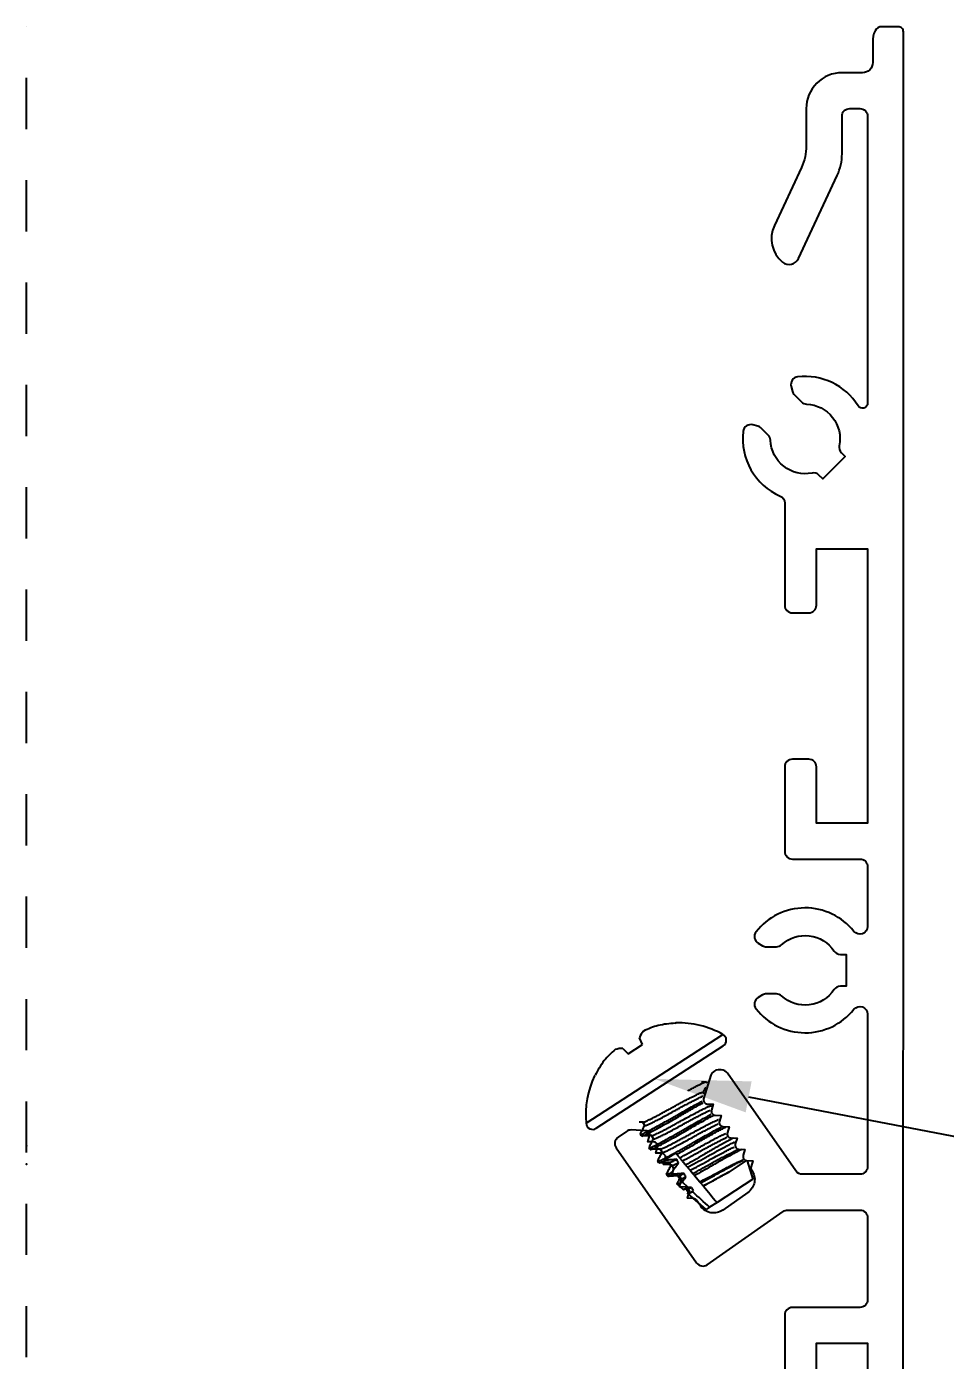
# Model space of a CAD drawing. Extents: x -2.44 to 5.75, y -1.69 to 5.84.
# Drawn here: x 0 to 1.796, y 1.394 to 4 of the extents above; entities that cross this region are included whole.
import ezdxf
from ezdxf import colors
from ezdxf.entities.mleader import LeaderData, LeaderLine
from ezdxf.math import Vec2, Vec3

# ---------------------------------------------------------------- set-up
doc = ezdxf.new("R2010")
doc.units = 0
doc.header["$LTSCALE"] = 0.5
doc.header["$MEASUREMENT"] = 0
doc.linetypes.add('PHANTOM', pattern=[0.5, 0.25, -0.05, 0.05, -0.05, 0.05, -0.05])
doc.layers.add('Construction', color=60, linetype='PHANTOM', plot=False)
for name, color, linetype in [('FAB DWG', 221, 'CONTINUOUS'), ('Hardware', 242, 'CONTINUOUS'), ('Housing', 150, 'CONTINUOUS')]:
    doc.layers.add(name, color=color, linetype=linetype)
doc.styles.add('LSAD_Standard', font='arial.ttf')

msp = doc.modelspace()

# ---------------------------------------------------------------- linework, layer by layer
at = {"layer": 'Construction', "ltscale": 0.5, "transparency": 16777216}
msp.add_line((0, -0.00006), (0, 3.99996), dxfattribs=at)
for p in [(0, 1.81294), (0, 1.77691)]:
    msp.add_point(p, dxfattribs=at)
at = {"layer": 'Hardware', "linetype": 'Continuous', "lineweight": 25, "transparency": 16777216}
for p, q in [((1.26776, 2.05253), (1.26901, 2.05334)), ((1.09331, 1.85702), (1.36081, 2.03074)), ((1.11341, 1.84722), (1.36158, 2.00839)), ((1.17548, 1.9926), (1.20353, 2.01082)), ((1.20353, 2.01082), (1.19779, 2.02435)), ((1.16545, 2.00335), (1.17548, 1.9926)), ((1.11, 1.95008), (1.11125, 1.95089)), ((1.32861, 1.93807), (1.32995, 1.93601)), ((1.32187, 1.91739), (1.3234, 1.91504)), ((1.20844, 1.85304), (1.20438, 1.8593)), ((1.2017, 1.83237), (1.19958, 1.83564)), ((1.22546, 1.82684), (1.2214, 1.83309)), ((1.21872, 1.80616), (1.2166, 1.80943)), ((1.24248, 1.80063), (1.23842, 1.80688)), ((1.26847, 1.79887), (1.24768, 1.78537)), ((1.26847, 1.79887), (1.27044, 1.79652)), ((1.23574, 1.77995), (1.23362, 1.78323)), ((1.2595, 1.77442), (1.25544, 1.78067)), ((1.27625, 1.78959), (1.28137, 1.78349)), ((1.28805, 1.77553), (1.29164, 1.77125)), ((1.40667, 1.7841), (1.37224, 1.76174)), ((1.40818, 1.78403), (1.41937, 1.74782)), ((1.25206, 1.75483), (1.25064, 1.75702)), ((1.26118, 1.76075), (1.25206, 1.75483)), ((1.25327, 1.75377), (1.25206, 1.75483)), ((1.26118, 1.76075), (1.26117, 1.76077)), ((1.26472, 1.7575), (1.26118, 1.76075)), ((1.27652, 1.74821), (1.27246, 1.75446)), ((1.29674, 1.76517), (1.30186, 1.75907)), ((1.30542, 1.75483), (1.31579, 1.74247)), ((1.41937, 1.74782), (1.34942, 1.7024)), ((1.28251, 1.7282), (1.27132, 1.73798)), ((1.29316, 1.73134), (1.28159, 1.74197)), ((1.29354, 1.722), (1.28948, 1.72826)), ((1.31723, 1.74076), (1.32234, 1.73466)), ((1.32795, 1.68845), (1.29234, 1.7196)), ((1.34942, 1.7024), (1.33491, 1.69297)), ((1.33491, 1.69297), (1.32795, 1.68845))]:
    msp.add_line(p, q, dxfattribs=at)
for centre, radius, start, end in [((1.2377, 2.00812), 0.04309, 137.80759, 157.86797), ((1.27427, 1.90229), 0.15118, 105.30821, 116.93895), ((1.27482, 1.87114), 0.18152, 92.22905, 102.88131), ((1.27323, 1.87278), 0.1806, 60.99377, 91.3387), ((1.35448, 2.01933), 0.01304, 303, 60.99377), ((1.24586, 1.88384), 0.15118, 129.06105, 140.69179), ((1.16404, 1.96028), 0.04309, 88.13203, 108.19241), ((1.27408, 1.87066), 0.18152, 143.11869, 153.77095), ((1.27323, 1.87278), 0.1806, 154.6613, 185.00623), ((1.10631, 1.85816), 0.01304, 185.00623, 303)]:
    msp.add_arc(centre, radius, start, end, dxfattribs=at)
at = {"layer": 'Hardware', "linetype": 'Continuous', "lineweight": 25, "transparency": 16777216, "extrusion": (0, 0, -1)}
for major_axis, start_param, end_param in [((-0.36373, 0.56009), 5.2808849, 5.2824068), ((-0.2887, 0.44456), 5.412021, 5.4312085), ((-0.2887, 0.44456), 5.338078, 5.3561794), ((-0.2887, 0.44456), 5.2678343, 5.285097)]:
    msp.add_ellipse((1.50186, 1.52072), major_axis=major_axis, ratio=0.1227846, start_param=start_param, end_param=end_param, dxfattribs=at)
at = {"layer": 'Hardware', "linetype": 'Continuous', "lineweight": 25, "transparency": 16777216}
for points, knots in [([(1.29249, 1.92071), (1.29488, 1.92202), (1.29983, 1.92472), (1.3067, 1.92842), (1.31293, 1.93169), (1.31814, 1.93437), (1.32238, 1.93642), (1.32563, 1.93777), (1.32788, 1.93842), (1.32836, 1.93818), (1.32861, 1.93807)], [0.68329395, 0.68329395, 0.68329395, 0.68329395, 0.71898031, 0.75977568, 0.79985571, 0.83890877, 0.87796184, 0.91804186, 0.95883724, 1, 1, 1, 1]), ([(1.20508, 1.85934), (1.20561, 1.85941), (1.20667, 1.85957), (1.20937, 1.86056), (1.21279, 1.86208), (1.21699, 1.8641), (1.22201, 1.86659), (1.2278, 1.86955), (1.23424, 1.8729), (1.24116, 1.87657), (1.24839, 1.88046), (1.25572, 1.88445), (1.26303, 1.88849), (1.27034, 1.89254), (1.27767, 1.89653), (1.28489, 1.90042), (1.29182, 1.90409), (1.29826, 1.90744), (1.30405, 1.91039), (1.30906, 1.91288), (1.31326, 1.91491), (1.3167, 1.91643), (1.31935, 1.91739), (1.32121, 1.91779), (1.32165, 1.91752), (1.32187, 1.91739)], [0, 0, 0, 0, 0.0435073, 0.0868445, 0.1290667, 0.1712889, 0.2146261, 0.2587402, 0.3032533, 0.3477665, 0.3918806, 0.4352178, 0.47744, 0.5196622, 0.5629994, 0.6071135, 0.6516267, 0.6961399, 0.7402539, 0.7835911, 0.8258133, 0.8680356, 0.9113727, 0.9554868, 1, 1, 1, 1]), ([(1.26728, 1.88194), (1.2697, 1.88328), (1.2746, 1.88599), (1.28192, 1.88998), (1.28915, 1.89386), (1.29608, 1.89753), (1.30252, 1.90089), (1.3083, 1.90384), (1.31332, 1.90633), (1.31752, 1.90836), (1.32021, 1.90955), (1.32154, 1.91007), (1.32189, 1.9102)], [0, 0, 0, 0, 0.08843462, 0.17920448, 0.27160161, 0.36483466, 0.45806772, 0.55046485, 0.64123471, 0.72966933, 0.81810394, 0.8517371, 0.8517371, 0.8517371, 0.8517371]), ([(1.32724, 1.92734), (1.32689, 1.92664), (1.32516, 1.92323), (1.32344, 1.91981), (1.32206, 1.91709)], [0.3960919, 0.3960919, 0.3960919, 0.3960919, 0.51860327, 1, 1, 1, 1]), ([(1.20844, 1.85304), (1.20882, 1.85246), (1.21072, 1.85286), (1.2153, 1.85473), (1.21706, 1.85555), (1.22122, 1.85754), (1.22364, 1.85873), (1.23176, 1.86282), (1.23839, 1.86627), (1.25261, 1.87387), (1.26015, 1.87798), (1.26728, 1.88194)], [0, 0, 0, 0, 0.25, 0.25, 0.375, 0.375, 0.5, 0.5, 0.75, 0.75, 1, 1, 1, 1]), ([(1.2726, 1.87375), (1.28151, 1.87886), (1.29092, 1.88419), (1.30723, 1.89327), (1.31425, 1.89712), (1.3203, 1.90037)], [0, 0, 0, 0, 0.25, 0.25, 0.46033872, 0.46033872, 0.46033872, 0.46033872]), ([(1.27473, 1.87047), (1.27775, 1.8722), (1.28386, 1.8757), (1.293, 1.88087), (1.30201, 1.88591), (1.31064, 1.89069), (1.31736, 1.89436), (1.32111, 1.89638), (1.32234, 1.89704)], [0, 0, 0, 0, 0.07557785, 0.15314314, 0.23209281, 0.31175348, 0.39141415, 0.43186929, 0.43186929, 0.43186929, 0.43186929]), ([(1.28005, 1.86228), (1.28718, 1.86624), (1.29472, 1.87036), (1.30894, 1.87795), (1.31557, 1.8814), (1.3237, 1.88549), (1.32611, 1.88668), (1.33027, 1.88868), (1.33203, 1.88949), (1.33593, 1.89108), (1.33761, 1.89154), (1.33841, 1.89142)], [0, 0, 0, 0, 0.25, 0.25, 0.5, 0.5, 0.625, 0.625, 0.75, 0.75, 0.94450684, 0.94450684, 0.94450684, 0.94450684]), ([(1.2843, 1.85573), (1.28672, 1.85707), (1.29162, 1.85978), (1.29894, 1.86377), (1.30617, 1.86765), (1.3131, 1.87132), (1.31954, 1.87468), (1.32532, 1.87763), (1.33034, 1.88012), (1.33364, 1.88171), (1.33527, 1.88246), (1.33568, 1.88264)], [0, 0, 0, 0, 0.08843462, 0.17920448, 0.27160161, 0.36483466, 0.45806772, 0.55046485, 0.64123471, 0.72966933, 0.76045999, 0.76045999, 0.76045999, 0.76045999]), ([(1.19977, 1.83644), (1.19964, 1.83613), (1.19936, 1.83545), (1.20039, 1.83534), (1.20254, 1.83593), (1.20581, 1.83729), (1.21005, 1.83934), (1.21526, 1.84202), (1.22148, 1.84529), (1.22868, 1.84916), (1.2367, 1.85354), (1.24532, 1.85831), (1.25433, 1.86336), (1.26347, 1.86853), (1.26959, 1.87202), (1.2726, 1.87375)], [0, 0, 0, 0, 0.0647396, 0.1444002, 0.2233499, 0.3009152, 0.376493, 0.4520709, 0.5296362, 0.6085858, 0.6882465, 0.7679072, 0.8468569, 0.9244221, 1, 1, 1, 1]), ([(1.19967, 1.83638), (1.20116, 1.83931), (1.20402, 1.84496), (1.20687, 1.85062), (1.20825, 1.85334)], [0, 0, 0, 0, 0.51860327, 1, 1, 1, 1]), ([(1.2017, 1.83237), (1.20208, 1.83178), (1.20438, 1.83244), (1.21002, 1.835), (1.2122, 1.83608), (1.21735, 1.83873), (1.22035, 1.84029), (1.23045, 1.84567), (1.2387, 1.85017), (1.25641, 1.86004), (1.26583, 1.86536), (1.27473, 1.87047)], [0, 0, 0, 0, 0.25, 0.25, 0.375, 0.375, 0.5, 0.5, 0.75, 0.75, 1, 1, 1, 1]), ([(1.2221, 1.83313), (1.22263, 1.8332), (1.22369, 1.83336), (1.22639, 1.83435), (1.22981, 1.83587), (1.23401, 1.8379), (1.23903, 1.84038), (1.24482, 1.84334), (1.25126, 1.84669), (1.25818, 1.85036), (1.26541, 1.85425), (1.27274, 1.85824), (1.27763, 1.86095), (1.28005, 1.86228)], [0, 0, 0, 0, 0.0911262, 0.1818961, 0.2703307, 0.3587653, 0.4495352, 0.5419323, 0.6351653, 0.7283984, 0.8207955, 0.9115654, 1, 1, 1, 1]), ([(1.22546, 1.82684), (1.22584, 1.82625), (1.22774, 1.82666), (1.23232, 1.82852), (1.23408, 1.82934), (1.23824, 1.83133), (1.24066, 1.83252), (1.24878, 1.83662), (1.25541, 1.84007), (1.26963, 1.84766), (1.27717, 1.85177), (1.2843, 1.85573)], [0, 0, 0, 0, 0.25, 0.25, 0.375, 0.375, 0.5, 0.5, 0.75, 0.75, 1, 1, 1, 1]), ([(1.28962, 1.84754), (1.29853, 1.85265), (1.30794, 1.85798), (1.3246, 1.86726), (1.33193, 1.87127), (1.33816, 1.87461)], [0, 0, 0, 0, 0.25, 0.25, 0.47015693, 0.47015693, 0.47015693, 0.47015693]), ([(1.29175, 1.84427), (1.29477, 1.84599), (1.30088, 1.84949), (1.31002, 1.85466), (1.31903, 1.8597), (1.32766, 1.86448), (1.33567, 1.86885), (1.34051, 1.87145), (1.34277, 1.87266), (1.34278, 1.87266)], [0, 0, 0, 0, 0.07557785, 0.15314314, 0.23209281, 0.31175348, 0.39141415, 0.47036383, 0.47051247, 0.47051247, 0.47051247, 0.47051247]), ([(1.29707, 1.83608), (1.3042, 1.84003), (1.31174, 1.84415), (1.32596, 1.85174), (1.33259, 1.85519), (1.34071, 1.85929), (1.34313, 1.86047), (1.34729, 1.86247), (1.34905, 1.86328), (1.35125, 1.86418), (1.35187, 1.86442), (1.35243, 1.86461)], [0, 0, 0, 0, 0.25, 0.25, 0.5, 0.5, 0.625, 0.625, 0.75, 0.75, 0.80549302, 0.80549302, 0.80549302, 0.80549302]), ([(1.30132, 1.82952), (1.30374, 1.83086), (1.30864, 1.83357), (1.31596, 1.83756), (1.32319, 1.84145), (1.33012, 1.84512), (1.33655, 1.84847), (1.34234, 1.85142), (1.34733, 1.8539), (1.35013, 1.85525), (1.35138, 1.85583)], [0, 0, 0, 0, 0.08843462, 0.17920448, 0.27160161, 0.36483466, 0.45806772, 0.55046485, 0.64123471, 0.72838677, 0.72838677, 0.72838677, 0.72838677]), ([(1.30664, 1.82133), (1.31555, 1.82644), (1.32496, 1.83177), (1.34268, 1.84164), (1.35093, 1.84614), (1.35815, 1.84999), (1.35864, 1.85025), (1.35912, 1.8505)], [0, 0, 0, 0, 0.25, 0.25, 0.5, 0.5, 0.51842925, 0.51842925, 0.51842925, 0.51842925]), ([(1.2221, 1.83312), (1.21882, 1.83296), (1.21226, 1.83264), (1.2057, 1.83232), (1.20242, 1.83216)], [0, 0, 0, 0, 0.4996949, 1, 1, 1, 1]), ([(1.21679, 1.81023), (1.21666, 1.80992), (1.21638, 1.80924), (1.21741, 1.80913), (1.21956, 1.80972), (1.22283, 1.81108), (1.22707, 1.81313), (1.23228, 1.81581), (1.2385, 1.81908), (1.2457, 1.82295), (1.25372, 1.82733), (1.26234, 1.8321), (1.27135, 1.83715), (1.28049, 1.84232), (1.28661, 1.84582), (1.28962, 1.84754)], [0, 0, 0, 0, 0.0647396, 0.1444002, 0.2233499, 0.3009152, 0.376493, 0.4520709, 0.5296362, 0.6085858, 0.6882465, 0.7679072, 0.8468569, 0.9244221, 1, 1, 1, 1]), ([(1.21669, 1.81017), (1.21818, 1.8131), (1.22104, 1.81876), (1.22389, 1.82441), (1.22527, 1.82713)], [0, 0, 0, 0, 0.5186033, 1, 1, 1, 1]), ([(1.21872, 1.80616), (1.2191, 1.80557), (1.2214, 1.80623), (1.22704, 1.80879), (1.22922, 1.80988), (1.23437, 1.81252), (1.23737, 1.81408), (1.24747, 1.81946), (1.25572, 1.82396), (1.27343, 1.83383), (1.28285, 1.83916), (1.29175, 1.84427)], [0, 0, 0, 0, 0.25, 0.25, 0.375, 0.375, 0.5, 0.5, 0.75, 0.75, 1, 1, 1, 1]), ([(1.23912, 1.80692), (1.23965, 1.807), (1.24071, 1.80715), (1.24341, 1.80814), (1.24683, 1.80966), (1.25103, 1.81169), (1.25605, 1.81418), (1.26184, 1.81713), (1.26828, 1.82048), (1.2752, 1.82415), (1.28243, 1.82804), (1.28976, 1.83203), (1.29465, 1.83474), (1.29707, 1.83608)], [0, 0, 0, 0, 0.0911262, 0.1818961, 0.2703307, 0.3587653, 0.4495352, 0.5419323, 0.6351653, 0.7283984, 0.8207955, 0.9115654, 1, 1, 1, 1]), ([(1.24248, 1.80063), (1.24286, 1.80004), (1.24476, 1.80045), (1.24934, 1.80231), (1.2511, 1.80313), (1.25526, 1.80512), (1.25768, 1.80631), (1.2658, 1.81041), (1.27243, 1.81386), (1.28665, 1.82145), (1.29419, 1.82557), (1.30132, 1.82952)], [0, 0, 0, 0, 0.25, 0.25, 0.375, 0.375, 0.5, 0.5, 0.75, 0.75, 1, 1, 1, 1]), ([(1.30877, 1.81806), (1.31179, 1.81978), (1.3179, 1.82328), (1.32704, 1.82845), (1.33605, 1.83349), (1.34468, 1.83827), (1.35269, 1.84265), (1.35989, 1.84651), (1.36438, 1.84888), (1.36655, 1.85001), (1.36682, 1.85014)], [0, 0, 0, 0, 0.07557785, 0.15314314, 0.23209281, 0.31175348, 0.39141415, 0.47036383, 0.54792911, 0.55894348, 0.55894348, 0.55894348, 0.55894348]), ([(1.31409, 1.80987), (1.32122, 1.81383), (1.32876, 1.81794), (1.34298, 1.82553), (1.34961, 1.82898), (1.35773, 1.83308), (1.36015, 1.83427), (1.3638, 1.83602), (1.36519, 1.83667), (1.36644, 1.83721)], [0, 0, 0, 0, 0.25, 0.25, 0.5, 0.5, 0.625, 0.625, 0.71961601, 0.71961601, 0.71961601, 0.71961601]), ([(1.31834, 1.80332), (1.32076, 1.80465), (1.32566, 1.80736), (1.33298, 1.81135), (1.34021, 1.81524), (1.34714, 1.81891), (1.35357, 1.82226), (1.35936, 1.82521), (1.36438, 1.8277), (1.36757, 1.82924), (1.36913, 1.82996), (1.36946, 1.83011)], [0, 0, 0, 0, 0.08843521, 0.17920568, 0.27160342, 0.3648371, 0.45807079, 0.55046853, 0.641239, 0.72967421, 0.75392151, 0.75392151, 0.75392151, 0.75392151]), ([(1.38079, 1.8281), (1.38033, 1.82786), (1.37876, 1.82703), (1.37587, 1.82548), (1.37191, 1.82334), (1.36758, 1.82096), (1.36291, 1.81838), (1.358, 1.81564), (1.35283, 1.81273), (1.34739, 1.80965), (1.34068, 1.80582), (1.33263, 1.80118), (1.3264, 1.79756), (1.32326, 1.79574)], [0.37610532, 0.37610532, 0.37610532, 0.37610532, 0.39861656, 0.45121959, 0.50382263, 0.55791817, 0.61201372, 0.66521338, 0.71841304, 0.77315756, 0.82790206, 0.91316955, 1, 1, 1, 1]), ([(1.23912, 1.80691), (1.23584, 1.80676), (1.22928, 1.80644), (1.22272, 1.80611), (1.21944, 1.80595)], [0, 0, 0, 0, 0.4996949, 1, 1, 1, 1]), ([(1.23381, 1.78402), (1.23368, 1.78372), (1.2334, 1.78303), (1.23443, 1.78292), (1.23658, 1.78351), (1.23985, 1.78487), (1.24409, 1.78692), (1.2493, 1.7896), (1.25552, 1.79288), (1.26272, 1.79674), (1.27074, 1.80112), (1.27936, 1.8059), (1.28837, 1.81094), (1.29751, 1.81611), (1.30363, 1.81961), (1.30664, 1.82133)], [0, 0, 0, 0, 0.0647396, 0.1444002, 0.2233499, 0.3009152, 0.376493, 0.4520709, 0.5296362, 0.6085858, 0.6882465, 0.7679072, 0.8468569, 0.9244221, 1, 1, 1, 1]), ([(1.23371, 1.78396), (1.2352, 1.78689), (1.23806, 1.79255), (1.24091, 1.7982), (1.24229, 1.80093)], [0, 0, 0, 0, 0.5186033, 1, 1, 1, 1]), ([(1.27044, 1.79652), (1.27629, 1.79973), (1.28268, 1.80328), (1.29573, 1.81061), (1.30238, 1.81439), (1.30877, 1.81806)], [0, 0, 0, 0, 0.5, 0.5, 1, 1, 1, 1]), ([(1.27625, 1.78959), (1.28154, 1.7923), (1.28775, 1.79555), (1.3008, 1.80255), (1.30761, 1.80627), (1.31409, 1.80987)], [0, 0, 0, 0, 0.5, 0.5, 1, 1, 1, 1]), ([(1.28137, 1.78349), (1.28662, 1.78617), (1.2927, 1.78937), (1.30542, 1.7962), (1.31204, 1.79982), (1.31834, 1.80332)], [0, 0, 0, 0, 0.5, 0.5, 1, 1, 1, 1]), ([(1.32676, 1.79035), (1.32995, 1.79212), (1.33477, 1.79479), (1.34112, 1.79826), (1.34613, 1.80098), (1.35128, 1.80375), (1.35658, 1.80657), (1.36171, 1.80928), (1.3666, 1.81182), (1.37116, 1.81416), (1.37542, 1.81631), (1.37937, 1.81827), (1.38193, 1.81951), (1.3832, 1.82012), (1.38335, 1.82019)], [0, 0, 0, 0, 0.08342506, 0.12600674, 0.16858845, 0.2182514, 0.26791439, 0.31901652, 0.37011865, 0.41984242, 0.46956615, 0.52073543, 0.57190465, 0.57860752, 0.57860752, 0.57860752, 0.57860752]), ([(1.33111, 1.78366), (1.33824, 1.78762), (1.34578, 1.79173), (1.36, 1.79932), (1.36663, 1.80278), (1.37475, 1.80687), (1.37717, 1.80806), (1.38053, 1.80967), (1.38168, 1.81021), (1.38274, 1.81068)], [0, 0, 0, 0, 0.25, 0.25, 0.5, 0.5, 0.625, 0.625, 0.70181283, 0.70181283, 0.70181283, 0.70181283]), ([(1.33536, 1.77711), (1.33778, 1.77844), (1.34268, 1.78115), (1.35, 1.78514), (1.35723, 1.78903), (1.36416, 1.7927), (1.37059, 1.79605), (1.37638, 1.79901), (1.3814, 1.80149), (1.3856, 1.80352), (1.38902, 1.80504), (1.39132, 1.80588), (1.39228, 1.80609), (1.3926, 1.80615)], [0, 0, 0, 0, 0.08843818, 0.17921169, 0.27161254, 0.36484934, 0.45808615, 0.550487, 0.64126051, 0.72969869, 0.81813686, 0.90891038, 0.96004062, 0.96004062, 0.96004062, 0.96004062]), ([(1.39806, 1.8059), (1.39791, 1.80584), (1.3972, 1.80556), (1.39574, 1.80492), (1.39343, 1.80382), (1.39072, 1.80245), (1.38764, 1.80086), (1.38423, 1.79907), (1.38051, 1.79708), (1.37645, 1.79489), (1.3721, 1.79251), (1.36755, 1.79), (1.36277, 1.78734), (1.35776, 1.78454), (1.35194, 1.78126), (1.3453, 1.77748), (1.34037, 1.77464), (1.33789, 1.77322)], [0.19301935, 0.19301935, 0.19301935, 0.19301935, 0.20768754, 0.26000258, 0.31231757, 0.36613734, 0.41995802, 0.47262582, 0.52529364, 0.57945741, 0.63362118, 0.68685896, 0.74009674, 0.79488071, 0.84966466, 0.92431246, 1, 1, 1, 1]), ([(1.23574, 1.77995), (1.23602, 1.77952), (1.23729, 1.77975), (1.24049, 1.78097), (1.24176, 1.78153), (1.24467, 1.78289), (1.24627, 1.78369), (1.24809, 1.78462)], [0, 0, 0, 0, 0.5, 0.5, 0.75, 0.75, 1, 1, 1, 1]), ([(1.25614, 1.78071), (1.25286, 1.78055), (1.2463, 1.78023), (1.23974, 1.7799), (1.23646, 1.77974)], [0, 0, 0, 0, 0.4996949, 1, 1, 1, 1]), ([(1.27068, 1.78678), (1.26692, 1.78637), (1.26315, 1.78599), (1.25939, 1.78563), (1.25751, 1.78546), (1.25562, 1.78528), (1.25374, 1.78511), (1.25186, 1.78494), (1.24997, 1.78478), (1.24809, 1.78462)], [0, 0, 0, 0, 0.00028858623, 0.00028858623, 0.00028858623, 0.00043289767, 0.00043289767, 0.00043289767, 0.00057721246, 0.00057721246, 0.00057721246, 0.00057721246]), ([(1.25074, 1.75776), (1.25222, 1.76069), (1.25508, 1.76634), (1.25794, 1.772), (1.25931, 1.77472)], [0, 0, 0, 0, 0.5186809, 1, 1, 1, 1]), ([(1.25618, 1.78074), (1.25621, 1.78073), (1.25655, 1.78063), (1.25829, 1.78115), (1.26138, 1.78232), (1.26547, 1.78422), (1.26893, 1.78592), (1.27068, 1.78678)], [0, 0, 0, 0, 0.0205269, 0.27140579, 0.51692332, 0.75610368, 1, 1, 1, 1]), ([(1.2595, 1.77442), (1.25984, 1.77389), (1.2614, 1.77416), (1.26645, 1.77609), (1.26979, 1.77769), (1.2742, 1.77987)], [0, 0, 0, 0, 0.5, 0.5, 1, 1, 1, 1]), ([(1.26117, 1.76077), (1.26221, 1.76239), (1.26325, 1.76401), (1.26431, 1.76562), (1.26537, 1.76723), (1.26644, 1.76883), (1.26752, 1.77042), (1.26968, 1.77361), (1.2719, 1.77677), (1.2742, 1.77987)], [0, 0, 0, 0, 0.00014689091, 0.00014689091, 0.00014689091, 0.00029378398, 0.00029378398, 0.00029378398, 0.000587968, 0.000587968, 0.000587968, 0.000587968]), ([(1.27044, 1.79652), (1.27094, 1.79592), (1.27144, 1.79533), (1.27193, 1.79474), (1.27269, 1.79384), (1.27343, 1.79296), (1.27415, 1.7921), (1.27487, 1.79124), (1.27557, 1.7904), (1.27625, 1.78959)], [0, 0, 0, 0, 0.00013866428, 0.00013866428, 0.00013866428, 0.00035061244, 0.00035061244, 0.00035061244, 0.00056267532, 0.00056267532, 0.00056267532, 0.00056267532]), ([(1.28137, 1.78349), (1.28248, 1.78217), (1.28362, 1.78081), (1.28478, 1.77943), (1.28536, 1.77874), (1.28594, 1.77804), (1.28653, 1.77734), (1.28704, 1.77674), (1.28754, 1.77614), (1.28805, 1.77553)], [0, 0, 0, 0, 0.00030453633, 0.00030453633, 0.00030453633, 0.00045684807, 0.00045684807, 0.00045684807, 0.00058739702, 0.00058739702, 0.00058739702, 0.00058739702]), ([(1.32326, 1.79574), (1.31711, 1.79215), (1.31107, 1.78866), (1.2992, 1.78185), (1.29341, 1.77855), (1.28805, 1.77553)], [0, 0, 0, 0, 0.5, 0.5, 1, 1, 1, 1]), ([(1.29674, 1.76517), (1.3018, 1.76778), (1.30749, 1.77079), (1.31926, 1.77713), (1.32532, 1.78044), (1.33111, 1.78366)], [0, 0, 0, 0, 0.5, 0.5, 1, 1, 1, 1]), ([(1.30186, 1.75907), (1.30684, 1.76165), (1.3124, 1.76459), (1.32386, 1.77076), (1.32974, 1.77398), (1.33536, 1.77711)], [0, 0, 0, 0, 0.5, 0.5, 1, 1, 1, 1]), ([(1.33789, 1.77322), (1.33222, 1.76995), (1.32663, 1.76676), (1.31564, 1.76053), (1.31035, 1.75757), (1.30542, 1.75483)], [0, 0, 0, 0, 0.5, 0.5, 1, 1, 1, 1]), ([(1.34711, 1.75902), (1.34872, 1.75988), (1.35193, 1.76162), (1.35676, 1.76421), (1.36158, 1.76676), (1.36634, 1.76925), (1.37097, 1.77165), (1.37549, 1.77396), (1.37985, 1.77616), (1.38398, 1.77821), (1.38781, 1.78008), (1.39136, 1.78178), (1.39463, 1.78331), (1.39756, 1.78463), (1.39941, 1.78543), (1.40032, 1.7858), (1.40045, 1.78586)], [0, 0, 0, 0, 0.04864805, 0.09729617, 0.14727542, 0.19725473, 0.24731581, 0.29737691, 0.34888759, 0.40039826, 0.45053827, 0.50067824, 0.55227713, 0.60387592, 0.65398022, 0.66288443, 0.66288443, 0.66288443, 0.66288443]), ([(1.34813, 1.75745), (1.35526, 1.76141), (1.3628, 1.76552), (1.37702, 1.77312), (1.38365, 1.77657), (1.39177, 1.78066), (1.39419, 1.78185), (1.39826, 1.7838), (1.39996, 1.78459), (1.40144, 1.7852)], [0, 0, 0, 0, 0.25, 0.25, 0.5, 0.5, 0.625, 0.625, 0.74466983, 0.74466983, 0.74466983, 0.74466983]), ([(1.25084, 1.75782), (1.2507, 1.75751), (1.25041, 1.75682), (1.25144, 1.75671), (1.25358, 1.7573), (1.25677, 1.75861), (1.25972, 1.76005), (1.26117, 1.76077)], [0, 0, 0, 0, 0.1734532, 0.3846099, 0.5939012, 0.7995596, 1, 1, 1, 1]), ([(1.25327, 1.75377), (1.25327, 1.75377), (1.25333, 1.75359), (1.25389, 1.75354), (1.25498, 1.75363), (1.2566, 1.75406), (1.2587, 1.75482), (1.26134, 1.75591), (1.26355, 1.75695), (1.26472, 1.7575)], [0, 0, 0, 0, 0.000143, 0.1652944, 0.3257891, 0.4862837, 0.6514435, 0.8166031, 1, 1, 1, 1]), ([(1.27317, 1.7545), (1.27165, 1.75443), (1.26856, 1.75428), (1.26372, 1.75404), (1.25889, 1.7538), (1.25574, 1.75364), (1.25424, 1.75357)], [0, 0, 0, 0, 0.2434195, 0.495534, 0.7598141, 1, 1, 1, 1]), ([(1.28492, 1.75921), (1.28128, 1.75887), (1.27763, 1.75855), (1.27399, 1.75824), (1.27217, 1.75809), (1.27035, 1.75794), (1.26852, 1.7578), (1.26726, 1.7577), (1.26599, 1.7576), (1.26472, 1.7575)], [0, 0, 0, 0, 0.00027907991, 0.00027907991, 0.00027907991, 0.00041862837, 0.00041862837, 0.00041862837, 0.00051575726, 0.00051575726, 0.00051575726, 0.00051575726]), ([(1.27137, 1.73869), (1.2722, 1.74033), (1.27385, 1.7436), (1.2755, 1.74687), (1.27633, 1.74851)], [0, 0, 0, 0, 0.50030546, 1, 1, 1, 1]), ([(1.27317, 1.75451), (1.27368, 1.75458), (1.27471, 1.75472), (1.27737, 1.7557), (1.28068, 1.75715), (1.28351, 1.75852), (1.28492, 1.75921)], [0, 0, 0, 0, 0.25127861, 0.50532708, 0.75296882, 1, 1, 1, 1]), ([(1.27652, 1.74821), (1.27683, 1.74774), (1.2781, 1.7479), (1.28121, 1.749), (1.28244, 1.7495), (1.28522, 1.75075), (1.28677, 1.75148), (1.28854, 1.75234)], [0, 0, 0, 0, 0.5, 0.5, 0.75, 0.75, 1, 1, 1, 1]), ([(1.28159, 1.74197), (1.28256, 1.74347), (1.28354, 1.74497), (1.28453, 1.74646), (1.28585, 1.74844), (1.28718, 1.7504), (1.28854, 1.75234)], [0.0000446368, 0.0000446368, 0.0000446368, 0.0000446368, 0.00018101147, 0.00018101147, 0.00018101147, 0.000362095, 0.000362095, 0.000362095, 0.000362095]), ([(1.29164, 1.77125), (1.2919, 1.77095), (1.29215, 1.77064), (1.29241, 1.77034), (1.29292, 1.76973), (1.29343, 1.76912), (1.29393, 1.76853), (1.29489, 1.76738), (1.29583, 1.76625), (1.29674, 1.76517)], [0.00006950813, 0.00006950813, 0.00006950813, 0.00006950813, 0.00013866367, 0.00013866367, 0.00013866367, 0.00027732827, 0.00027732827, 0.00027732827, 0.00054469233, 0.00054469233, 0.00054469233, 0.00054469233]), ([(1.30186, 1.75907), (1.30258, 1.75822), (1.30329, 1.75736), (1.30402, 1.7565), (1.30448, 1.75595), (1.30495, 1.75539), (1.30542, 1.75483)], [0, 0, 0, 0, 0.00018743537, 0.00018743537, 0.00018743537, 0.00030748815, 0.00030748815, 0.00030748815, 0.00030748815]), ([(1.31579, 1.74247), (1.3206, 1.74494), (1.32565, 1.74756), (1.3362, 1.75314), (1.34166, 1.75606), (1.34711, 1.75902)], [0, 0, 0, 0, 0.5, 0.5, 1, 1, 1, 1]), ([(1.31723, 1.74076), (1.32195, 1.74323), (1.3271, 1.74597), (1.33762, 1.75166), (1.34298, 1.75459), (1.34813, 1.75745)], [0, 0, 0, 0, 0.5, 0.5, 1, 1, 1, 1]), ([(1.32234, 1.73466), (1.32697, 1.73708), (1.33199, 1.73976), (1.3422, 1.74528), (1.34739, 1.74813), (1.35238, 1.7509)], [0, 0, 0, 0, 0.5, 0.5, 1, 1, 1, 1]), ([(1.35252, 1.75069), (1.34731, 1.74774), (1.34221, 1.74486), (1.33217, 1.73927), (1.32729, 1.73659), (1.32278, 1.73414)], [0, 0, 0, 0, 0.5, 0.5, 1, 1, 1, 1]), ([(1.28159, 1.74197), (1.28016, 1.74125), (1.27726, 1.73979), (1.27455, 1.73863), (1.27284, 1.73804), (1.27183, 1.73783), (1.27128, 1.73792), (1.27113, 1.7382), (1.27133, 1.73856), (1.2714, 1.73868)], [0, 0, 0, 0, 0.2044778, 0.4126276, 0.5410268, 0.669426, 0.8015229, 0.9336197, 1, 1, 1, 1]), ([(1.28251, 1.7282), (1.28268, 1.72811), (1.28302, 1.72792), (1.28405, 1.72798), (1.28549, 1.72829), (1.28745, 1.72893), (1.28994, 1.72989), (1.29208, 1.73085), (1.29316, 1.73134)], [0, 0, 0, 0, 0.151982, 0.3092503, 0.4710849, 0.6329193, 0.8155922, 1, 1, 1, 1]), ([(1.29018, 1.72829), (1.28886, 1.72823), (1.28668, 1.72812), (1.2845, 1.72801), (1.28364, 1.72797)], [0, 0, 0, 0, 0.6070538, 1, 1, 1, 1]), ([(1.29022, 1.72831), (1.29024, 1.72831), (1.29058, 1.72821), (1.29231, 1.72873), (1.2953, 1.72984), (1.29814, 1.73118), (1.29954, 1.73184)], [0, 0, 0, 0, 0.0236423, 0.3566126, 0.6825629, 1, 1, 1, 1]), ([(1.30203, 1.72318), (1.30124, 1.72279), (1.29966, 1.722), (1.29764, 1.72107), (1.2959, 1.72033), (1.29444, 1.7198), (1.29332, 1.71951), (1.29255, 1.71945), (1.2922, 1.71967), (1.29217, 1.72002), (1.29241, 1.72039), (1.29248, 1.7205)], [0, 0, 0, 0, 0.1122441, 0.2244892, 0.339488, 0.4544868, 0.5760178, 0.6975489, 0.8225909, 0.9476329, 1, 1, 1, 1]), ([(1.29245, 1.72051), (1.29262, 1.72085), (1.29292, 1.72144), (1.29322, 1.72204), (1.29335, 1.7223)], [0, 0, 0, 0, 0.5681267, 1, 1, 1, 1]), ([(1.29354, 1.722), (1.29381, 1.72159), (1.29483, 1.72166), (1.29818, 1.72272), (1.30045, 1.7237), (1.30325, 1.72503)], [0, 0, 0, 0, 0.5, 0.5, 1, 1, 1, 1])]:
    msp.add_open_spline(points, degree=3, knots=knots, dxfattribs=at)
for points in [[(1.31885, 1.93783), (1.32186, 1.93798), (1.32488, 1.93813), (1.3279, 1.93828)], [(1.20508, 1.85933), (1.20252, 1.85921), (1.19996, 1.85908), (1.1974, 1.85896)], [(1.29164, 1.77125), (1.30239, 1.77695), (1.31455, 1.78356), (1.32676, 1.79035)], [(1.35238, 1.7509), (1.35887, 1.7545), (1.3657, 1.75823), (1.37224, 1.76174)], [(1.37224, 1.76174), (1.36587, 1.75823), (1.3593, 1.75455), (1.35252, 1.75069)], [(1.29954, 1.73184), (1.29741, 1.73167), (1.29528, 1.7315), (1.29316, 1.73134)], [(1.30203, 1.72318), (1.30243, 1.7238), (1.30284, 1.72441), (1.30325, 1.72503)], [(1.33491, 1.69297), (1.32394, 1.70304), (1.31299, 1.71311), (1.30203, 1.72318)], [(1.31579, 1.74247), (1.31627, 1.74189), (1.31675, 1.74132), (1.31723, 1.74076)], [(1.32234, 1.73466), (1.32249, 1.73449), (1.32264, 1.73431), (1.32278, 1.73414)], [(1.32278, 1.73414), (1.33166, 1.72356), (1.34054, 1.71298), (1.34942, 1.7024)]]:
    msp.add_open_spline(points, degree=3, dxfattribs=at)
at = {"layer": 'Housing', "linetype": 'Continuous', "transparency": 16777216}
msp.add_lwpolyline([(1.71325, 0.01002), (1.71375, 3.99002, 0.4142136), (1.70375, 4.00002), (1.67178, 4.00002, 0.284079), (1.65836, 3.99172, 0.1277453), (1.65375, 3.97002), (1.65375, 3.93002, -0.4142136), (1.63375, 3.91002), (1.59375, 3.91002, 0.4142136), (1.52375, 3.84002), (1.52375, 3.7672, -0.1095178), (1.51438, 3.72493), (1.46142, 3.61137, 0.3419987), (1.47766, 3.5397, 0.4903143), (1.5085, 3.54669), (1.58438, 3.70941, 0.1095178), (1.59375, 3.75168), (1.59375, 3.82502, -0.4142136), (1.60875, 3.84002), (1.62875, 3.84002, -0.4142136), (1.64375, 3.82502), (1.64375, 3.26433, -0.7538774), (1.62526, 3.25904, 0.2914194), (1.507, 3.31558, 0.4560354), (1.49433, 3.29681), (1.4969, 3.28722, 0.1316525), (1.50078, 3.2805), (1.51447, 3.2668, 0.1884905), (1.52448, 3.26242, -0.4612237), (1.58842, 3.1811, 0.2509192), (1.59252, 3.16754), (1.60007, 3.15999), (1.55623, 3.11615), (1.54868, 3.1237, 0.2509192), (1.53512, 3.1278, -0.4612237), (1.4538, 3.19174, 0.1884905), (1.44942, 3.20175), (1.43572, 3.21545, 0.1316525), (1.429, 3.21933), (1.41941, 3.2219, 0.4560354), (1.40064, 3.20922, 0.3310663), (1.47277, 3.08274, -0.2977829), (1.48175, 3.069), (1.48175, 2.86948, 0.4142136), (1.49675, 2.85448), (1.52875, 2.85448, 0.4142136), (1.54375, 2.86948), (1.54375, 2.97948), (1.64375, 2.97948), (1.64375, 2.44348), (1.54375, 2.44348), (1.54375, 2.55348, 0.4142136), (1.52875, 2.56848), (1.49675, 2.56848, 0.4142136), (1.48175, 2.55348), (1.48175, 2.38848, 0.4142136), (1.49675, 2.37348), (1.62875, 2.37348, -0.4142136), (1.64375, 2.35848), (1.64375, 2.24152, -0.7090503), (1.61703, 2.23215, 0.4839335), (1.42569, 2.23117, 0.4560354), (1.43, 2.20894), (1.43859, 2.20397, 0.1316525), (1.44609, 2.20196), (1.46546, 2.20196, 0.1884905), (1.47563, 2.20594, -0.4612237), (1.57835, 2.19365, 0.2509192), (1.59083, 2.18696), (1.60152, 2.18696), (1.60152, 2.12496), (1.59083, 2.12496, 0.2509192), (1.57835, 2.11828, -0.4612237), (1.47563, 2.10599, 0.1884905), (1.46546, 2.10996), (1.44609, 2.10996, 0.1316525), (1.43859, 2.10795), (1.43, 2.10299, 0.4560354), (1.42569, 2.08076, 0.4839335), (1.61703, 2.07977, -0.7090503), (1.64375, 2.07041), (1.64375, 1.77247, -0.4142136), (1.62875, 1.75747), (1.51598, 1.75747, -0.2446984), (1.50369, 1.76386), (1.36982, 1.95506, 0.2446984), (1.35753, 1.96145), (1.35174, 1.96145, 0.3280467), (1.33743, 1.95093), (1.32312, 1.90514, 0.4915449), (1.33038, 1.89476), (1.3421, 1.89422), (1.3386, 1.88302, 0.4915449), (1.34587, 1.87264), (1.35759, 1.8721), (1.35409, 1.8609, 0.4915449), (1.36136, 1.85053), (1.37308, 1.84999), (1.36958, 1.83879, 0.4915449), (1.37684, 1.82841), (1.38856, 1.82787), (1.38506, 1.81667, 0.4915449), (1.39233, 1.80629), (1.40405, 1.80575), (1.40055, 1.79455, 0.4915449), (1.40782, 1.78418), (1.41954, 1.78363), (1.41604, 1.77243, 0.2358527), (1.41718, 1.76537, -0.4179553), (1.40979, 1.72188), (1.36065, 1.68746, -0.4142136), (1.31747, 1.69508), (1.30944, 1.70654, 0.2324883), (1.30326, 1.70995), (1.29154, 1.71049), (1.29504, 1.72169, 0.4915449), (1.28777, 1.73206), (1.27605, 1.73261), (1.27955, 1.7438, 0.4915449), (1.27228, 1.75418), (1.26056, 1.75472), (1.26406, 1.76592, 0.4915449), (1.2568, 1.7763), (1.24508, 1.77684), (1.24858, 1.78804, 0.4915449), (1.24131, 1.79842), (1.22959, 1.79896), (1.23309, 1.81015, 0.4915449), (1.22582, 1.82053), (1.2141, 1.82107), (1.2176, 1.83227, 0.4915449), (1.21034, 1.84265), (1.18165, 1.84398, 0.1657624), (1.17235, 1.84128), (1.15598, 1.82982, 0.4142136), (1.1523, 1.80893), (1.30946, 1.58448, 0.4142136), (1.33035, 1.58079), (1.47882, 1.68476, -0.1539147), (1.48742, 1.68747), (1.62875, 1.68747, -0.4142136), (1.64375, 1.67247), (1.64375, 1.51219, -0.4142136), (1.62875, 1.49719), (1.49675, 1.49719, 0.4142136), (1.48175, 1.48219), (1.48175, 1.31719, 0.4142136)], format="xyb", dxfattribs=at)
msp.add_lwpolyline([(1.54375, 1.31719), (1.54375, 1.42719), (1.64375, 1.42719), (1.64375, 0.89119)], dxfattribs=at)

# ---------------------------------------------------------------- leaders
at = {"layer": 'FAB DWG', "ltscale": 0.5, "transparency": 16777216}
ml = msp.add_multileader_mtext('Standard', dxfattribs=at)
ml.set_content('\\A1;8-32 x {\\H0.7x;\\S1/4;}" PAN\\PTYPE F (HW00814)', color=256, style='LSAD_Standard')
ml.set_leader_properties()
ml.build(insert=Vec2(0, 0))
ml.multileader.update_dxf_attribs({"text_left_attachment_type": 2, "dogleg_length": 0.36, "arrow_head_size": 0.1875})
ctx = ml.context
ctx.base_point, ctx.char_height, ctx.arrow_head_size, ctx.landing_gap_size, ctx.plane_origin = Vec3(2.51255, 1.75093), 0.1875, 0.1875, 0.09, Vec3(1.02662, 0.56795)
ctx.left_attachment = 2
notes = []
notes.append((ctx, [(0, (1, 1, 0), (2.23534, 1.75093), (1, 0), 0.27722, [(0, [(1.22706, 1.94388)], 0, [])])]))
ctx.mtext.insert, ctx.mtext.width, ctx.mtext.defined_height, ctx.mtext.flow_direction = Vec3(2.60255, 2.05849), 3.1515298, 0.8541, 5
for ctx, leaders in notes:
    for number, flags, end, landing, length, lines in leaders:
        leader = LeaderData()
        leader.index, (leader.has_last_leader_line, leader.has_dogleg_vector, leader.attachment_direction) = number, flags
        leader.last_leader_point, leader.dogleg_vector, leader.dogleg_length = Vec3(end), Vec3(landing), length
        for number, points, colour, breaks in lines:
            line = LeaderLine()
            line.index, line.vertices, line.color, line.breaks = number, Vec3.list(points), colors.encode_raw_color(colour), breaks
            leader.lines.append(line)
        ctx.leaders.append(leader)

doc.saveas('drawing.dxf')
